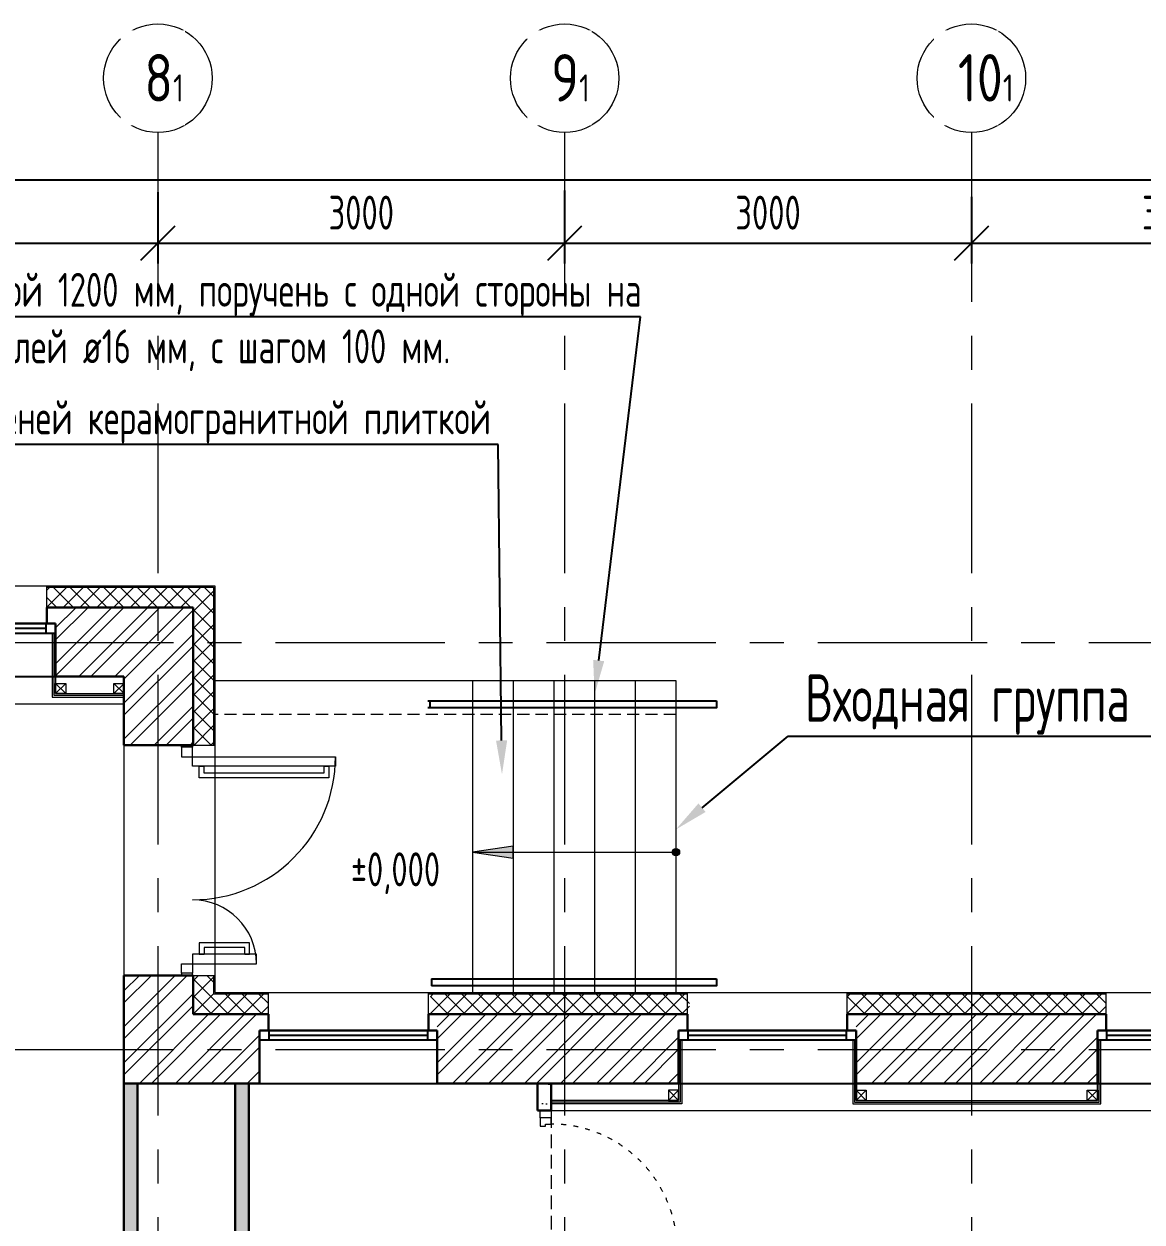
# Model space of a CAD drawing. Header units: millimetres. Extents: x -8689834 to 9420486, y 0 to 166066.
# Drawn here: x -198222 to -189975, y 126328 to 135163 of the extents above; entities that cross this region are included whole.
import ezdxf
from ezdxf import colors
from ezdxf.entities.mleader import LeaderData, LeaderLine
from ezdxf.math import Vec2, Vec3

# ---------------------------------------------------------------- set-up
doc = ezdxf.new("R2010")
doc.units = ezdxf.units.MM
doc.header["$MEASUREMENT"] = 0
for name, pattern in [('ACAD_ISO03W100', [30, 12, -18]), ('ADSK_Штрих_ш3 п1_5', [4.5, 3, -1.5]), ('ADSK_Штриховая_ш2 п1', [3, 2, -1]), ('CENTER', [2, 1.25, -0.25, 0.25, -0.25])]:
    doc.linetypes.add(name, pattern=pattern)
doc.layers.get('0').update_dxf_attribs({"color": 250, "lineweight": 9})
for name, color, linetype, lineweight in [('_0', 250, 'Continuous', 9), ('АР_Выноски АПР', 7, 'Continuous', 5), ('АР_Двери', 175, 'Continuous', 18), ('АР_Лестницы', 250, 'Continuous', 15), ('АР_Лестницы ограждение', 94, 'Continuous', 25), ('АР_Навесной фасад', 147, 'Continuous', 5), ('АР_Оси', 195, 'Continuous', 9), ('АР_Оси размеры', 164, 'Continuous', 9), ('АР_Отметки', 250, 'Continuous', 15), ('АР_Перегородки газоблок', 165, 'Continuous', 30), ('АР_Перегородки газоблок_Штрих', 165, 'Continuous', 5), ('АР_Подоконники', 163, 'Continuous', 9), ('АР_Сущ Несущая стена', 216, 'Continuous', 30), ('АР_тонкая линия', 250, 'Continuous', 0), ('АР_Утеплитель', 250, 'Continuous', 9), ('АР_Штриховка кирпич', 250, 'Continuous', 9), ('Эвакуация', 7, 'Continuous', 9)]:
    doc.layers.add(name, color=color, linetype=linetype, lineweight=lineweight)
doc.layers.add('АР_новое окно', color=155, linetype='Continuous')
doc.styles.add('ISOCPEUR', font='isocpeur.ttf', dxfattribs={"width": 0.7})
doc.styles.add('ГОСТ 2.304', font='isocpeur.ttf', dxfattribs={"width": 0.7})
doc.dimstyles.new('СПДС', dxfattribs={"dimscale": 100, "dimtxt": 2.5, "dimasz": 2.5, "dimexe": 1.5, "dimexo": 0, "dimgap": 1, "dimtad": 1, "dimdec": 0, "dimrnd": 1, "dimtxsty": 'ГОСТ 2.304', "dimblk": 'OBLIQUE', "dimcen": 2.5, "dimdle": 1.5, "dimadec": 0, "dimazin": 2, "dimtfac": 0.75, "dimtdec": 0, "dimtmove": 1, "dimatfit": 3, "dimfxl": 1, "dimtolj": 1, "dimarcsym": 1})
pattern_1 = [(45, (-1195763.57, 164426.86), (-132.58252, 132.58252), []), (45, (-1195675.18, 164426.86), (-132.58252, 132.58252), [])]

# ---------------------------------------------------------------- blocks, each defined once
blk = doc.blocks.new('_Oblique')
at = {"color": 0, "linetype": 'ByBlock', "lineweight": -2}
blk.add_line((-0.5, -0.5), (0.5, 0.5), dxfattribs=at)
blk = doc.blocks.new('*D699')
at = {"layer": 'АР_Оси размеры', "color": 0, "lineweight": -2, "ltscale": 100, "transparency": 16777216}
for p, q in [((-200233.9, 133928.7), (-200233.9, 133396.7)), ((-197233.9, 133922.9), (-197233.9, 133396.7)), ((-200383.9, 133546.7), (-197083.9, 133546.7))]:
    blk.add_line(p, q, dxfattribs=at)
at = {"layer": 'АР_Оси размеры', "color": 0, "lineweight": -2, "ltscale": 100, "transparency": 16777216, "xscale": 250, "yscale": 250, "zscale": 250, "rotation": 180}
blk.add_blockref('_Oblique', (-200233.9, 133546.7), dxfattribs=at)
at = {"layer": 'АР_Оси размеры', "color": 0, "lineweight": -2, "ltscale": 100, "transparency": 16777216, "xscale": 250, "yscale": 250, "zscale": 250}
blk.add_blockref('_Oblique', (-197233.9, 133546.7), dxfattribs=at)
at = {"layer": 'АР_Оси размеры', "color": 0, "ltscale": 100, "transparency": 16777216, "insert": (-198733.9, 133771.7), "char_height": 250, "attachment_point": 5, "style": 'ГОСТ 2.304'}
blk.add_mtext('\\A1;3000', dxfattribs=at)
blk = doc.blocks.new('*D700')
at = {"layer": 'АР_Оси размеры', "color": 0, "lineweight": -2, "ltscale": 100, "transparency": 16777216}
for p, q in [((-197233.9, 133922.9), (-197233.9, 133396.7)), ((-194233.9, 133934.5), (-194233.9, 133396.7)), ((-197383.9, 133546.7), (-194083.9, 133546.7))]:
    blk.add_line(p, q, dxfattribs=at)
at = {"layer": 'АР_Оси размеры', "color": 0, "lineweight": -2, "ltscale": 100, "transparency": 16777216, "xscale": 250, "yscale": 250, "zscale": 250, "rotation": 180}
blk.add_blockref('_Oblique', (-197233.9, 133546.7), dxfattribs=at)
at = {"layer": 'АР_Оси размеры', "color": 0, "lineweight": -2, "ltscale": 100, "transparency": 16777216, "xscale": 250, "yscale": 250, "zscale": 250}
blk.add_blockref('_Oblique', (-194233.9, 133546.7), dxfattribs=at)
at = {"layer": 'АР_Оси размеры', "color": 0, "ltscale": 100, "transparency": 16777216, "insert": (-195733.9, 133771.7), "char_height": 250, "attachment_point": 5, "style": 'ГОСТ 2.304'}
blk.add_mtext('\\A1;3000', dxfattribs=at)
blk = doc.blocks.new('*D701')
at = {"layer": 'АР_Оси размеры', "color": 0, "lineweight": -2, "ltscale": 100, "transparency": 16777216}
for p, q in [((-194233.9, 133934.5), (-194233.9, 133396.7)), ((-191233.9, 133888.2), (-191233.9, 133396.7)), ((-194383.9, 133546.7), (-191083.9, 133546.7))]:
    blk.add_line(p, q, dxfattribs=at)
at = {"layer": 'АР_Оси размеры', "color": 0, "lineweight": -2, "ltscale": 100, "transparency": 16777216, "xscale": 250, "yscale": 250, "zscale": 250, "rotation": 180}
blk.add_blockref('_Oblique', (-194233.9, 133546.7), dxfattribs=at)
at = {"layer": 'АР_Оси размеры', "color": 0, "lineweight": -2, "ltscale": 100, "transparency": 16777216, "xscale": 250, "yscale": 250, "zscale": 250}
blk.add_blockref('_Oblique', (-191233.9, 133546.7), dxfattribs=at)
at = {"layer": 'АР_Оси размеры', "color": 0, "ltscale": 100, "transparency": 16777216, "insert": (-192733.9, 133771.7), "char_height": 250, "attachment_point": 5, "style": 'ГОСТ 2.304'}
blk.add_mtext('\\A1;3000', dxfattribs=at)
blk = doc.blocks.new('*D702')
at = {"layer": 'АР_Оси размеры', "color": 0, "lineweight": -2, "ltscale": 100, "transparency": 16777216}
for p, q in [((-191233.9, 133888.2), (-191233.9, 133396.7)), ((-188233.9, 133888.4), (-188233.9, 133396.7)), ((-191383.9, 133546.7), (-188083.9, 133546.7))]:
    blk.add_line(p, q, dxfattribs=at)
at = {"layer": 'АР_Оси размеры', "color": 0, "lineweight": -2, "ltscale": 100, "transparency": 16777216, "xscale": 250, "yscale": 250, "zscale": 250, "rotation": 180}
blk.add_blockref('_Oblique', (-191233.9, 133546.7), dxfattribs=at)
at = {"layer": 'АР_Оси размеры', "color": 0, "lineweight": -2, "ltscale": 100, "transparency": 16777216, "xscale": 250, "yscale": 250, "zscale": 250}
blk.add_blockref('_Oblique', (-188233.9, 133546.7), dxfattribs=at)
at = {"layer": 'АР_Оси размеры', "color": 0, "ltscale": 100, "transparency": 16777216, "insert": (-189733.9, 133771.7), "char_height": 250, "attachment_point": 5, "style": 'ГОСТ 2.304'}
blk.add_mtext('\\A1;3000', dxfattribs=at)
blk = doc.blocks.new('*U882')
for points in [[(0, 0), (0, -80), (55, -80), (55, 0), (0, 0)], [(55, -80), (55, 0), (115, 0), (115, -40), (100, -40), (100, -80), (55, -80)], [(1075, -80), (1075, 0), (1015, 0), (1015, -40), (1030, -40), (1030, -80), (1075, -80)], [(1130, 0), (1130, -80), (1075, -80), (1075, 0), (1130, 0)]]:
    blk.add_lwpolyline(points)
blk.add_lwpolyline([(100, -80), (100, -1010), (140, -1010), (140, -80)], close=True)
at = {"linetype": 'ACAD_ISO03W100', "ltscale": 3}
blk.add_arc((100, -80), 930, 270, 0, dxfattribs=at)
blk = doc.blocks.new('*U24')
h = blk.add_hatch(color=256)
h.dxf.hatch_style = 1
edge = h.paths.add_edge_path()
edge.add_arc((0, 0), 27.6, 359.64, 719.64)
h = blk.add_hatch(color=256)
h.dxf.hatch_style = 1
h.paths.add_polyline_path([(1199.5, -44.3), (1199.5, 44.3), (1499.5, 0)])
blk.add_line((1499.5, 0), (0, 0))
blk.add_lwpolyline([(1199.5, 44.3), (1199.5, -44.3), (1499.5, 0), (1199.5, 44.3)])
blk.add_circle((0, 0), 27.6)
blk = doc.blocks.new('*U156')
at = {"layer": 'АР_новое окно', "lineweight": 20}
for p, q in [((0, 1310), (-70, 1310)), ((0, 0), (-70, 0))]:
    blk.add_line(p, q, dxfattribs=at)
at = {"layer": 'АР_новое окно'}
for p, q in [((-70, 1310), (-70, 0)), ((-70, 0), (-70, 1310)), ((0, 1240), (-70, 1240)), ((-35, 1240), (-35, 70)), ((0, 1310), (0, 0)), ((0, 70), (-70, 70))]:
    blk.add_line(p, q, dxfattribs=at)
blk = doc.blocks.new('*D426')
at = {"layer": 'АР_Оси размеры', "color": 0, "lineweight": -2, "ltscale": 100, "transparency": 16777216}
for p, q in [((-218233.9, 134013.2), (-218233.9, 134163.2)), ((-154723.9, 134013.2), (-154723.9, 134163.2)), ((-218383.9, 134013.2), (-154573.9, 134013.2))]:
    blk.add_line(p, q, dxfattribs=at)
at = {"layer": 'АР_Оси размеры', "color": 0, "lineweight": -2, "ltscale": 100, "transparency": 16777216, "xscale": 250, "yscale": 250, "zscale": 250, "rotation": 180}
blk.add_blockref('_Oblique', (-218233.9, 134013.2), dxfattribs=at)
at = {"layer": 'АР_Оси размеры', "color": 0, "lineweight": -2, "ltscale": 100, "transparency": 16777216, "xscale": 250, "yscale": 250, "zscale": 250}
blk.add_blockref('_Oblique', (-154723.9, 134013.2), dxfattribs=at)
at = {"layer": 'АР_Оси размеры', "color": 0, "ltscale": 100, "transparency": 16777216, "insert": (-186478.9, 134238.2), "char_height": 250, "attachment_point": 5, "style": 'ГОСТ 2.304'}
blk.add_mtext('\\A1;63510', dxfattribs=at)
blk = doc.blocks.new('_DotSmall')
at = {"color": 0, "linetype": 'ByBlock', "const_width": 0.5}
blk.add_lwpolyline([(-0.0625, 0, 1), (0.0625, 0, 1)], format="xyb", close=True, dxfattribs=at)
blk = doc.blocks.new('1700-2')
for points in [[(80, 1600), (0, 1600), (0, 1583), (80, 1583), (80, 1600)], [(0, 1583), (80, 1583), (80, 1513), (50, 1513), (50, 1513), (0, 1513), (0, 1583)], [(-385.9, 1443.1), (-420.9, 1443.1), (-420.9, 1358.3), (-50, 1358.3), (-50, 1443.1), (-85, 1443.1)], [(-385.9, 1443.1), (-385.9, 1393.3), (-85, 1393.3), (-85, 1443.1)], [(-969.5, 56.9), (-1004.5, 56.9), (-1004.5, 141.7), (-50, 141.7), (-50, 56.9), (-85, 56.9)], [(-969.5, 56.9), (-969.5, 106.7), (-85, 106.7), (-85, 56.9)], [(0, -83), (80, -83), (80, -13), (50, -13), (50, -13), (0, -13), (0, -83)], [(80, -100), (0, -100), (0, -83), (80, -83), (80, -100)]]:
    blk.add_lwpolyline(points)
for points in [[(-471.3, 1443.1), (0, 1443.1), (0, 1513), (-471.3, 1513)], [(0, -13), (-1054.7, -13), (-1054.7, 56.9), (0, 56.9)]]:
    blk.add_lwpolyline(points, close=True)
for centre, radius, start, end in [((0, 1513), 471.3, 180, 270), ((0, -13), 1054.7, 90, 180)]:
    blk.add_arc(centre, radius, start, end)
blk = doc.blocks.new('A$Ce02d65bd')
at = {"ltscale": 100}
for points in [[(0, 0), (0, 75), (75, 75), (75, 0), (0, 0)], [(0, 0), (75, 75)], [(0, 75), (75, 0)]]:
    blk.add_lwpolyline(points, dxfattribs=at)

msp = doc.modelspace()

# ---------------------------------------------------------------- hatches: boundary and pattern name
at = {"layer": 'АР_Перегородки газоблок_Штрих', "ltscale": 100}
h = msp.add_hatch(dxfattribs=at)
h.set_pattern_fill('AR-CONC', color=256, scale=30)
h.set_pattern_definition([(50, (0, 0), (215.17805, -18.82564), [22.5, -247.5]), (355, (0, 0), (-41.6254, 225.65764), [18, -198]), (100.45144, (17.93, -1.57), (173.55265, 206.832), [19.12206, -210.34263]), (46.1842, (0, 60), (320.1724, -49.65578), [33.75, -371.25]), (96.63564, (26.68, 55.86), (280.3986, 292.2356), [28.6831, -315.51413]), (351.18416, (0, 60), (280.3986, 292.2356), [27, -297]), (21, (30, 45), (179.07212, -120.78567), [22.5, -247.5]), (326, (30, 45), (72.9946, 217.54501), [18, -198]), (71.45144, (44.92, 34.93), (252.06671, 96.75935), [19.12206, -210.34263]), (37.5, (0, 0), (3.647957, 99.868156), [0, -195.6, 0, -201, 0, -198.75]), (7.5, (0, 0), (78.92086, 118.323514), [0, -114.6, 0, -191.1, 0, -75.75]), (327.5, (-66.9, 0), (160.14673, -6.766462), [0, -75, 0, -234, 0, -310.5]), (317.5, (-96.9, 0), (174.95585, 30.031495), [0, -97.5, 0, -155.4, 0, -220.5])])
edge = h.paths.add_edge_path()
edge.add_line((-197233.92, 124528.4), (-197383.92, 124528.4))
edge.add_line((-197383.92, 124528.4), (-197383.92, 124600.68))
edge.add_line((-197383.92, 124600.68), (-197483.92, 124600.68))
edge.add_line((-197483.92, 124600.68), (-197483.92, 121099.14))
edge.add_arc((-197538.81, 121433.33), 338.67, 279.328159, 301.092484)
edge.add_line((-197363.92, 121143.32), (-197363.92, 122020.32))
edge.add_line((-197363.92, 122020.32), (-197363.92, 122020.32))
edge.add_line((-197363.92, 122020.32), (-197233.92, 122020.32))
edge.add_line((-197233.92, 122020.32), (-197233.92, 122140.32))
edge.add_line((-197233.92, 122140.32), (-197364.15, 122140.32))
edge.add_line((-197364.15, 122140.32), (-197364.12, 122140.71))
edge.add_line((-197364.12, 122140.71), (-197364.12, 123640.71))
edge.add_line((-197364.12, 123640.71), (-197233.92, 123640.71))
edge.add_line((-197233.92, 123640.71), (-197233.92, 123750.71))
edge.add_line((-197233.92, 123750.71), (-197383.92, 123750.71))
edge.add_line((-197383.92, 123750.71), (-197383.92, 124428.4))
edge.add_line((-197383.92, 124428.4), (-197233.92, 124428.4))
edge.add_line((-197233.92, 124428.4), (-197233.92, 124528.4))
h.paths.add_polyline_path([(-196563.91, 124600.68), (-196663.91, 124600.68), (-196663.91, 124528.4), (-197233.92, 124528.4), (-197233.92, 124428.4), (-196663.91, 124428.4), (-196663.91, 123750.71), (-197233.92, 123750.71), (-197233.92, 123640.71), (-196764.12, 123640.71), (-196663.91, 123640.71), (-196663.9, 122140.32), (-196563.9, 122140.32)])
h.paths.add_polyline_path([(-196563.92, 127350.68), (-196663.92, 127350.68), (-196663.91, 124600.68), (-196563.91, 124600.68)])
h.paths.add_polyline_path([(-197383.92, 127350.68), (-197483.92, 127350.68), (-197483.92, 124600.68), (-197383.92, 124600.68)])
h = msp.add_hatch(dxfattribs=at)
h.set_pattern_fill('AR-CONC', color=256, scale=30)
h.set_pattern_definition([(50, (-20, 0), (215.17805, -18.82564), [22.5, -247.5]), (355, (-20, 0), (-41.6254, 225.65764), [18, -198]), (100.45144, (-2.07, -1.57), (173.55265, 206.832), [19.12206, -210.34263]), (46.1842, (-20, 60), (320.1724, -49.65578), [33.75, -371.25]), (96.63564, (6.68, 55.86), (280.3986, 292.2356), [28.6831, -315.51413]), (351.18416, (-20, 60), (280.3986, 292.2356), [27, -297]), (21, (10, 45), (179.07212, -120.78567), [22.5, -247.5]), (326, (10, 45), (72.9946, 217.54501), [18, -198]), (71.45144, (24.92, 34.93), (252.06671, 96.75935), [19.12206, -210.34263]), (37.5, (-20, 0), (3.647957, 99.868156), [0, -195.6, 0, -201, 0, -198.75]), (7.5, (-20, 0), (78.92086, 118.323514), [0, -114.6, 0, -191.1, 0, -75.75]), (327.5, (-86.9, 0), (160.14673, -6.766462), [0, -75, 0, -234, 0, -310.5]), (317.5, (-116.9, 0), (174.95585, 30.031495), [0, -97.5, 0, -155.4, 0, -220.5])])
h.paths.add_polyline_path([(-194333.91, 127350.68), (-194453.91, 127350.68), (-194453.91, 127150.82), (-194333.91, 127150.82)])
at = {"layer": 'АР_Утеплитель', "ltscale": 100}
h = msp.add_hatch(dxfattribs=at)
h.set_pattern_fill('ANSI37', color=256, scale=700)
h.set_pattern_definition([(45, (-1174788.89, 163752.83), (-61.871843, 61.871843), []), (135, (-1174788.89, 163752.83), (-61.871843, -61.871843), [])])
h.paths.add_polyline_path([(-196823.92, 128145.86), (-196973.92, 128145.86), (-196973.92, 127860.68), (-196418.92, 127860.68), (-196418.92, 128010.68), (-196823.92, 128010.68)])
h.paths.add_polyline_path([(-196973.92, 129845.86), (-196823.92, 129845.86), (-196823.92, 131010.68), (-198053.92, 131010.68), (-198053.92, 130860.68), (-196973.92, 130860.68)])
h = msp.add_hatch(dxfattribs=at)
h.set_pattern_fill('ANSI37', color=256, scale=700)
h.set_pattern_definition([(45, (-1171683.89, 163752.83), (-61.871843, 61.871843), []), (135, (-1171683.89, 163752.83), (-61.871843, -61.871843), [])])
h.paths.add_polyline_path([(-193313.92, 127860.68), (-195223.92, 127860.68), (-195223.92, 128010.68), (-193313.92, 128010.68)])
h = msp.add_hatch(dxfattribs=at)
h.set_pattern_fill('ANSI37', color=256, scale=700)
h.set_pattern_definition([(45, (-1168608.89, 163752.83), (-61.871843, 61.871843), []), (135, (-1168608.89, 163752.83), (-61.871843, -61.871843), [])])
h.paths.add_polyline_path([(-190238.92, 127860.68), (-192148.92, 127860.68), (-192148.92, 128010.68), (-190238.92, 128010.68)])
at = {"layer": 'АР_Штриховка кирпич', "ltscale": 100}
h = msp.add_hatch(dxfattribs=at)
h.set_pattern_fill('ANSI32', color=256, scale=500)
h.set_pattern_definition(pattern_1)
h.paths.add_polyline_path([(-196973.92, 130860.68), (-196973.92, 130339.61), (-196973.92, 129845.86), (-197483.92, 129845.86), (-197483.92, 130350.68), (-197988.92, 130350.68), (-197988.92, 130860.68)])
h = msp.add_hatch(dxfattribs=at)
h.set_pattern_fill('ANSI32', color=256, scale=500)
h.set_pattern_definition(pattern_1)
h.paths.add_polyline_path([(-196483.92, 127860.68), (-196973.92, 127860.68), (-196973.92, 128145.86), (-197483.92, 128145.86), (-197483.92, 127350.68), (-196483.92, 127350.68)])
h = msp.add_hatch(dxfattribs=at)
h.set_pattern_fill('ANSI32', color=256, scale=500)
h.set_pattern_definition([(45, (-1193453.57, 164426.86), (-132.58252, 132.58252), []), (45, (-1193365.18, 164426.86), (-132.58252, 132.58252), [])])
h.paths.add_polyline_path([(-193393.92, 127860.68), (-195173.92, 127860.68), (-195173.92, 127350.68), (-193393.92, 127350.68)])
h = msp.add_hatch(dxfattribs=at)
h.set_pattern_fill('ANSI32', color=256, scale=500)
h.set_pattern_definition([(45, (-1190363.57, 164426.86), (-132.58252, 132.58252), []), (45, (-1190275.18, 164426.86), (-132.58252, 132.58252), [])])
h.paths.add_polyline_path([(-190303.92, 127860.68), (-192083.92, 127860.68), (-192083.92, 127350.68), (-190303.92, 127350.68)])

# ---------------------------------------------------------------- linework, layer by layer
for points in [[(-198013.92, 130671.77), (-198013.92, 130199.95), (-197483.92, 130199.95)], [(-198001.42, 130671.77), (-198001.42, 130212.45), (-197483.92, 130212.45)], [(-197988.92, 130741.77), (-197988.92, 130224.95), (-197483.92, 130224.95)], [(-193393.92, 127671.77), (-193393.92, 127224.95), (-194333.92, 127224.95)], [(-193368.92, 127671.77), (-193368.92, 127199.95), (-194333.91, 127199.95)], [(-193381.42, 127671.77), (-193381.42, 127212.45), (-194333.91, 127212.45)], [(-192108.92, 127671.77), (-192108.92, 127199.95), (-190278.92, 127199.95), (-190278.92, 127671.77)], [(-192096.42, 127671.77), (-192096.42, 127212.45), (-190291.42, 127212.45), (-190291.42, 127671.77)], [(-192083.92, 127741.77), (-192083.92, 127224.95), (-190303.92, 127224.95), (-190303.92, 127602.8)]]:
    msp.add_lwpolyline(points)
at = {"layer": 'АР_Лестницы', "ltscale": 100}
for p, q in [((-194912.92, 130320.68), (-194912.92, 128020.68)), ((-194612.92, 130320.68, 0), (-194612.92, 128020.68)), ((-194312.92, 130320.68, 0), (-194312.92, 128020.68)), ((-194012.92, 130320.68, 0), (-194012.92, 128020.68)), ((-193712.92, 130320.68, 0), (-193712.92, 128020.68)), ((-193412.92, 130070.68, 0), (-193412.92, 128020.68, 0))]:
    msp.add_line(p, q, dxfattribs=at)
at = {"layer": 'АР_Лестницы', "ltscale": 100, "elevation": 0}
for points in [[(-196813.91, 130320.68), (-193413.4, 130320.68)], [(-193413.4, 130320.68), (-193413.4, 130070.68)]]:
    msp.add_lwpolyline(points, dxfattribs=at)
at = {"layer": 'АР_Лестницы', "linetype": 'ADSK_Штрих_ш3 п1_5', "ltscale": 30, "elevation": 0}
msp.add_lwpolyline([(-193413.4, 130070.68), (-196813.91, 130070.68)], dxfattribs=at)
at = {"layer": 'АР_Лестницы ограждение', "color": 18, "ltscale": 100, "true_color": 0x000000}
for p, q in [((-195227.32, 130170.78), (-195227.32, 130120.78)), ((-195216.27, 128120.68), (-195216.27, 128070.68))]:
    msp.add_line(p, q, dxfattribs=at)
for points in [[(-193112.92, 130170.78), (-193112.92, 130120.78), (-195242.32, 130120.78)], [(-195242.32, 130170.78), (-193112.92, 130170.78)], [(-193113.04, 128120.68), (-193113.04, 128070.68), (-195216.27, 128070.68)], [(-195216.27, 128120.68), (-193113.04, 128120.68)]]:
    msp.add_lwpolyline(points, dxfattribs=at)
at = {"layer": 'АР_Навесной фасад', "ltscale": 100}
for p, q in [((-200764.67, 131020.68), (-196813.92, 131020.68)), ((-198053.92, 131010.68), (-196823.92, 131010.68)), ((-196823.92, 131010.68), (-196823.92, 129845.86)), ((-196813.92, 131020.68), (-196813.92, 129845.86)), ((-196823.92, 128145.86), (-196823.92, 128010.68)), ((-196813.92, 128145.86), (-196813.92, 128020.68)), ((-196813.92, 128020.68), (-188653.92, 128020.68)), ((-196823.92, 128010.68), (-196418.92, 128010.68)), ((-195238.92, 128010.68), (-193328.92, 128010.68)), ((-192148.92, 128010.68), (-190238.92, 128010.68))]:
    msp.add_line(p, q, dxfattribs=at)
at = {"layer": 'АР_Навесной фасад', "color": 18, "ltscale": 100, "true_color": 0x000000}
for points in [[(-198053.92, 130860.68), (-198053.92, 131020.68)], [(-196973.92, 129845.86), (-196813.92, 129845.86)], [(-196973.92, 128145.86), (-196813.92, 128145.86)], [(-196418.92, 127860.68), (-196418.92, 128020.68)], [(-195238.92, 127860.68), (-195238.92, 128020.68)], [(-193328.92, 127860.68), (-193328.92, 128020.68)], [(-192148.92, 127860.68), (-192148.92, 128020.68)], [(-190238.92, 127860.68), (-190238.92, 128020.68)]]:
    msp.add_lwpolyline(points, dxfattribs=at)
at = {"layer": 'АР_новое окно'}
for p, q in [((-199298.92, 130350.68), (-197988.92, 130350.68)), ((-196483.92, 127350.68), (-195173.92, 127350.68)), ((-193393.92, 127350.68), (-192083.92, 127350.68)), ((-190303.92, 127350.68), (-188993.92, 127350.68))]:
    msp.add_line(p, q, dxfattribs=at)
at = {"layer": 'АР_Оси', "linetype": 'CENTER', "ltscale": 1000}
for p, q in [((-197233.92, 134363.15), (-197233.92, 78630.8)), ((-194233.92, 134363.15), (-194233.92, 78630.8)), ((-191233.92, 134363.15), (-191233.92, 74900.03)), ((-224367.61, 130600.68), (-141189.21, 130600.68)), ((-224367.61, 127600.68), (-141189.21, 127600.68))]:
    msp.add_line(p, q, dxfattribs=at)
at = {"layer": 'АР_Оси', "ltscale": 0.5}
for centre in [(-197233.92, 134763.15), (-194233.92, 134763.15), (-191233.92, 134763.15)]:
    msp.add_circle(centre, 400, dxfattribs=at)
at = {"layer": 'АР_Перегородки газоблок', "ltscale": 100}
for points in [[(-197483.92, 118520.66), (-197483.92, 127350.68)], [(-197383.92, 127350.68), (-197383.92, 126452.04)], [(-197383.92, 127350.68), (-197383.92, 124498.4)], [(-196663.91, 124498.4), (-196663.92, 127350.68)], [(-196563.9, 122120.32), (-196563.92, 127350.68)], [(-194433.92, 127350.68), (-194433.91, 127150.82)], [(-194333.93, 127350.68), (-194333.91, 127150.81)], [(-194333.91, 127150.81), (-194433.91, 127150.82)]]:
    msp.add_lwpolyline(points, dxfattribs=at)
at = {"layer": 'АР_Подоконники', "ltscale": 100}
for p, q in [((-205983.92, 130150.68), (-197483.92, 130150.68)), ((-194333.91, 127150.86), (-188852.08, 127150.68))]:
    msp.add_line(p, q, dxfattribs=at)
at = {"layer": 'АР_Сущ Несущая стена', "ltscale": 100}
for p, q in [((-198053.92, 130860.68), (-196973.92, 130860.68)), ((-198053.92, 130741.77), (-198053.92, 130860.68)), ((-196973.92, 130860.68), (-196973.92, 129845.86)), ((-198053.92, 130741.77), (-197988.92, 130741.77)), ((-197988.92, 130741.77), (-197988.92, 130350.68)), ((-197988.92, 130350.68), (-197483.92, 130350.68)), ((-197483.92, 130350.68), (-197483.92, 129845.86)), ((-197483.92, 129845.86), (-196973.92, 129845.86)), ((-197483.92, 128145.86), (-197483.92, 127350.68)), ((-197483.92, 128145.86), (-196973.92, 128145.86)), ((-196973.92, 128145.86), (-196973.92, 127860.68)), ((-196973.92, 127860.68), (-196418.92, 127860.68)), ((-196418.92, 127741.77), (-196418.92, 127860.68)), ((-195238.92, 127860.68), (-193328.92, 127860.68)), ((-195238.92, 127741.77), (-195238.92, 127860.68)), ((-193328.92, 127741.77), (-193328.92, 127860.68)), ((-192148.92, 127860.68), (-190238.92, 127860.68)), ((-192148.92, 127741.77), (-192148.92, 127860.68)), ((-190238.92, 127741.77), (-190238.92, 127860.68)), ((-196483.92, 127741.77), (-196483.92, 127350.68)), ((-196483.92, 127741.77), (-196418.92, 127741.77)), ((-195238.92, 127741.77), (-195173.92, 127741.77)), ((-195173.92, 127741.77), (-195173.92, 127350.68)), ((-193393.92, 127741.77), (-193393.92, 127350.68)), ((-193393.92, 127741.77), (-193328.92, 127741.77)), ((-192148.92, 127741.77), (-192083.92, 127741.77)), ((-192083.92, 127741.77), (-192083.92, 127350.68)), ((-192083.92, 127734.73), (-192083.92, 127224.95)), ((-190303.92, 127741.77), (-190303.92, 127350.68)), ((-190303.92, 127741.77), (-190238.92, 127741.77)), ((-197483.92, 127350.68), (-196483.92, 127350.68)), ((-195173.92, 127350.68), (-193393.92, 127350.68)), ((-192083.92, 127350.68), (-190303.92, 127350.68))]:
    msp.add_line(p, q, dxfattribs=at)
at = {"layer": 'АР_тонкая линия', "linetype": 'ADSK_Штриховая_ш2 п1', "ltscale": 50}
msp.add_line((-194333.92, 127123.32), (-194333.91, 126000.95), dxfattribs=at)
at = {"layer": 'АР_тонкая линия', "color": 18, "ltscale": 100, "true_color": 0x000000}
for points in [[(-197483.92, 129845.86), (-197483.92, 128145.86)], [(-196813.92, 129845.86), (-196813.92, 128145.86)]]:
    msp.add_lwpolyline(points, dxfattribs=at)
at = {"layer": 'Эвакуация', "lineweight": 18}
msp.add_line((-196663.92, 124500.68), (-196663.92, 127350.68), dxfattribs=at)

# ---------------------------------------------------------------- block references
at = {"layer": '_0', "color": 1, "lineweight": -3, "ltscale": 500}
for p in [(-197988.92, 130224.95), (-197558.62, 130224.95), (-192083.92, 127224.95), (-190378.92, 127224.95)]:
    msp.add_blockref('A$Ce02d65bd', p, dxfattribs=at)
at = {"layer": '_0', "color": 1, "lineweight": -3, "ltscale": 500, "xscale": -1}
msp.add_blockref('A$Ce02d65bd', (-193393.92, 127224.95), dxfattribs=at)
at = {"layer": 'АР_Двери', "lineweight": 30, "ltscale": 100, "rotation": 180}
msp.add_blockref('1700-2', (-196978.81, 129745.86), dxfattribs=at)
at = {"layer": 'АР_Двери', "rotation": 90.00000000000001}
msp.add_blockref('*U882', (-194413.91, 126020.82), dxfattribs=at)
at = {"layer": 'АР_Лестницы', "ltscale": 100, "rotation": 180}
msp.add_blockref('*U24', (-193413.4, 129055.86), dxfattribs=at)
at = {"layer": 'АР_новое окно', "xscale": -1, "rotation": 90}
for p in [(-197988.92, 130671.77), (-195173.92, 127671.77), (-192083.92, 127671.77), (-188993.92, 127671.77)]:
    msp.add_blockref('*U156', p, dxfattribs=at)

# ---------------------------------------------------------------- dimensions: what is measured, and where the dimension line sits
at = {"layer": 'АР_Оси размеры', "ltscale": 100}
for base, p1, p2, picture, middle in [((-197233.92, 133546.65), (-200233.92, 133928.69), (-197233.92, 133922.94), '*D699', (-198733.92, 133771.65)), ((-194233.92, 133546.65), (-197233.92, 133922.94), (-194233.92, 133934.5), '*D700', (-195733.92, 133771.65)), ((-191233.92, 133546.65), (-194233.92, 133934.5), (-191233.92, 133888.23), '*D701', (-192733.92, 133771.65)), ((-188233.92, 133546.65), (-191233.92, 133888.23), (-188233.92, 133888.36), '*D702', (-189733.92, 133771.65))]:
    dim = msp.add_linear_dim(base=base, p1=p1, p2=p2, dimstyle='СПДС', dxfattribs=at)
    dim.commit()
    dim.dimension.update_dxf_attribs({"geometry": picture, "text_midpoint": middle})

# ---------------------------------------------------------------- leaders
at = {"layer": 'АР_Выноски АПР'}
ml = msp.add_multileader_mtext('Standard', dxfattribs=at)
ml.set_content('\\A1;Замена ограждения из нержавеющей полированной стали высотой 1200 мм, поручень с одной стороны на высоте 900 и 500мм,  ø50мм. Заполнение вертикальное из ригелей ø16 мм, с шагом 100 мм. ', color=256, style='ISOCPEUR')
ml.set_leader_properties()
ml.build(insert=Vec2(0, 0))
ml.multileader.update_dxf_attribs({"text_left_attachment_type": 6, "text_right_attachment_type": 6, "dogleg_length": 100, "arrow_head_size": 250})
ctx = ml.context
ctx.base_point, ctx.char_height, ctx.arrow_head_size, ctx.landing_gap_size, ctx.plane_origin = Vec3(-205620.5, 133002.61), 250, 250, 25, Vec3(-205599.44, 130397.91)
ctx.left_attachment, ctx.right_attachment = 6, 6
notes = []
notes.append((ctx, [(0, (1, 1, 0), (-193675.5, 133002.61), (-1, 0), 100, [(1, [(-194012.92, 130220.68)], 0, [])])]))
ctx.mtext.insert, ctx.mtext.width, ctx.mtext.defined_height, ctx.mtext.flow_direction = Vec3(-205595.5, 133327.61), 12334.3167, 1956.15, 5
ml = msp.add_multileader_mtext('Standard', dxfattribs=at)
ml.set_content('Облицовка ступеней керамогранитной плиткой ', color=256, style='ISOCPEUR')
ml.set_leader_properties()
ml.build(insert=Vec2(0, 0))
ml.multileader.update_dxf_attribs({"text_left_attachment_type": 6, "text_right_attachment_type": 6, "dogleg_length": 100, "arrow_head_size": 250})
ctx = ml.context
ctx.base_point, ctx.char_height, ctx.arrow_head_size, ctx.landing_gap_size, ctx.plane_origin = Vec3(-200125, 132062.08), 250, 250, 25, Vec3(-193966.75, 131465.59)
ctx.left_attachment, ctx.right_attachment = 6, 6
notes.append((ctx, [(1, (1, 1, 0), (-194725, 132062.08), (-1, 0), 100, [(0, [(-194696, 129629.5)], 0, [])])]))
ctx.mtext.insert, ctx.mtext.width, ctx.mtext.flow_direction = Vec3(-200100, 132387.08), 7636, 5
ml = msp.add_multileader_mtext('Standard', dxfattribs=at)
ml.set_content('Входная группа №6', color=256, style='ISOCPEUR')
ml.set_leader_properties()
ml.build(insert=Vec2(0, 0))
ml.multileader.update_dxf_attribs({"text_left_attachment_type": 6, "text_right_attachment_type": 6, "dogleg_length": 100, "arrow_head_size": 250})
ctx = ml.context
ctx.base_point, ctx.char_height, ctx.arrow_head_size, ctx.landing_gap_size, ctx.plane_origin = Vec3(-192485.5, 129911.93), 350, 250, 25, Vec3(-186936.2, 139700.43)
ctx.left_attachment, ctx.right_attachment = 6, 6
notes.append((ctx, [(0, (1, 1, 0), (-192585.5, 129911.93), (1, 0), 100, [(2, [(-193412.92, 129223.75)], 0, [])])]))
ctx.mtext.insert, ctx.mtext.width, ctx.mtext.defined_height, ctx.mtext.flow_direction = Vec3(-192460.5, 130366.93), 4200.7654, 12.17, 5
at = {"layer": 'АР_Отметки'}
ml = msp.add_multileader_mtext('Standard', dxfattribs=at)
ml.set_content('%%P0,000', color=256, style='ISOCPEUR')
ml.set_leader_properties(color=256, linetype='Continuous', lineweight=-1)
ml.set_arrow_properties(name='DOTSMALL')
ml.build(insert=Vec2(0, 0))
ml.multileader.update_dxf_attribs({"has_text_frame": 1, "text_left_attachment_type": 4, "text_right_attachment_type": 4, "dogleg_length": 100, "arrow_head_size": 180})
ctx = ml.context
ctx.base_point, ctx.char_height, ctx.arrow_head_size, ctx.landing_gap_size, ctx.plane_origin = Vec3(-195860.62, 128720.74, -0.16), 250, 180, 50, Vec3(-198931.7, 127131.19, -0.16)
ctx.left_attachment, ctx.right_attachment = 4, 4
notes.append((ctx, [(0, (0, 0, 0), (0, 0), (1, 0), 1, [])]))
ctx.mtext.insert, ctx.mtext.width, ctx.mtext.line_spacing_style, ctx.mtext.flow_direction = Vec3(-195810.62, 129054.08, -0.16), 852.697, 2, 5
ml = msp.add_multileader_mtext('Standard', dxfattribs=at)
ml.set_content('{\\W0.8;-2,250}', color=256, style='ISOCPEUR')
ml.set_leader_properties(color=256, linetype='Continuous', lineweight=-1)
ml.set_arrow_properties(name='DOTSMALL')
ml.build(insert=Vec2(0, 0))
ml.multileader.update_dxf_attribs({"has_text_frame": 1, "text_left_attachment_type": 4, "text_right_attachment_type": 4, "dogleg_length": 100, "arrow_head_size": 180})
ctx = ml.context
ctx.base_point, ctx.char_height, ctx.arrow_head_size, ctx.landing_gap_size, ctx.plane_origin = Vec3(-297233.62, 128352.86), 250, 180, 50, Vec3(-296855.54, 126878.84)
ctx.left_attachment, ctx.right_attachment = 4, 4
notes.append((ctx, [(0, (0, 0, 0), (0, 0), (1, 0), 1, [])]))
ctx.mtext.insert, ctx.mtext.width, ctx.mtext.defined_height, ctx.mtext.line_spacing_style, ctx.mtext.flow_direction = Vec3(-297183.62, 128686.19), 769.989, 343.89, 2, 5
for ctx, leaders in notes:
    for number, flags, end, landing, length, lines in leaders:
        leader = LeaderData()
        leader.index, (leader.has_last_leader_line, leader.has_dogleg_vector, leader.attachment_direction) = number, flags
        leader.last_leader_point, leader.dogleg_vector, leader.dogleg_length = Vec3(end), Vec3(landing), length
        for number, points, colour, breaks in lines:
            line = LeaderLine()
            line.index, line.vertices, line.color, line.breaks = number, Vec3.list(points), colors.encode_raw_color(colour), breaks
            leader.lines.append(line)
        ctx.leaders.append(leader)

# ---------------------------------------------------------------- next in the draw order: texts
at = {"layer": 'АР_Оси', "char_height": 350, "width": 123.8671, "attachment_point": 1, "line_spacing_factor": 1.149209, "style": 'ГОСТ 2.304', "bg_fill": 2}
for s, insert in [('{\\W0.8;8\\H0.57143x;1}', (-197333.74, 134940.93)), ('{\\W0.8;9\\H0.57143x;1}', (-194333.74, 134940.93)), ('{\\W0.8;10\\H0.57143x;1}', (-191333.74, 134940.93))]:
    msp.add_mtext(s, dxfattribs=dict(at, insert=insert))

# ---------------------------------------------------------------- next in the draw order: dimensions: what is measured, and where the dimension line sits
at = {"layer": 'АР_Оси размеры', "ltscale": 100}
dim = msp.add_linear_dim(base=(-154723.92, 134013.15), p1=(-218233.92, 134013.15), p2=(-154723.92, 134013.15), dimstyle='СПДС', dxfattribs=at)
dim.commit()
dim.dimension.update_dxf_attribs({"geometry": '*D426', "text_midpoint": (-186478.92, 134238.15)})

doc.saveas('drawing.dxf')
